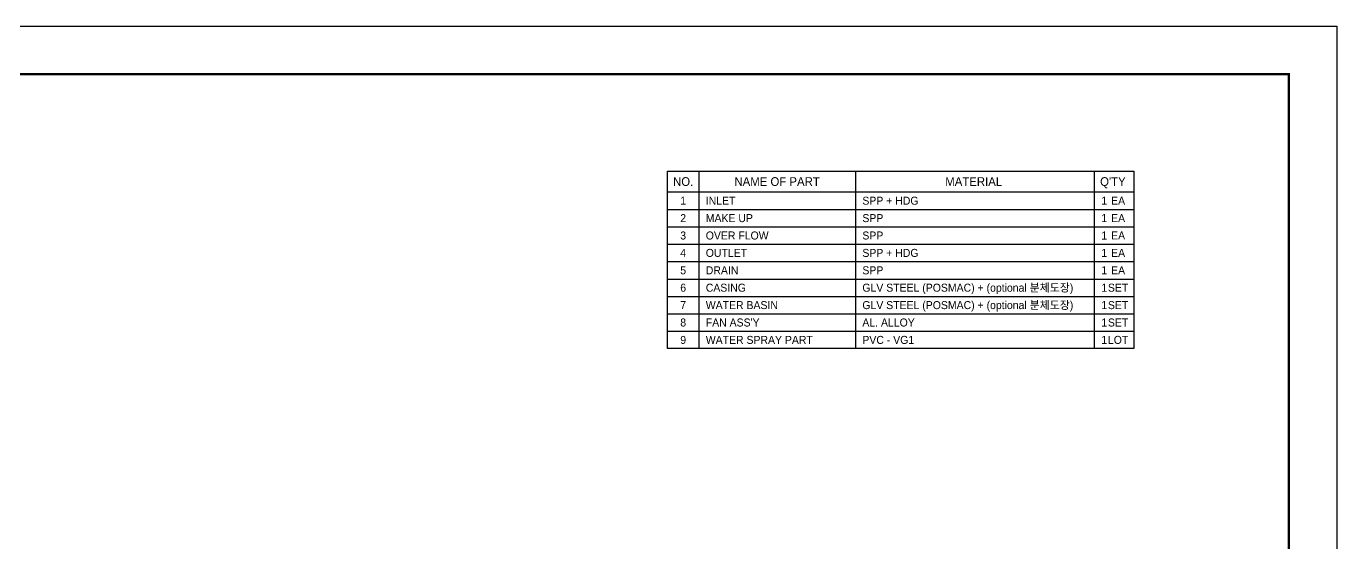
# Model space of a CAD drawing. Header units: millimetres. Extents: x 123960 to 162203, y 62385 to 83180.
# Drawn here: x 143098 to 162203, y 75651 to 83180 of the extents above; entities that cross this region are included whole.
import ezdxf
from ezdxf.enums import TextEntityAlignment as Align

# ---------------------------------------------------------------- set-up
doc = ezdxf.new("R2010")
doc.units = ezdxf.units.MM
doc.header["$LTSCALE"] = 30
doc.header["$MEASUREMENT"] = 0
doc.layers.get('DEFPOINTS').update_dxf_attribs({"color": 143, "linetype": 'CONTINUOUS'})
for name, color, linetype in [('냉각탑_box', 1, 'CONTINUOUS'), ('냉각탑_form', 1, 'CONTINUOUS'), ('냉각탑_text', 3, 'CONTINUOUS')]:
    doc.layers.add(name, color=color, linetype=linetype)
doc.styles.add('돋움', font='')
doc.styles.get('돋움').set_extended_font_data('Dotum')

# ---------------------------------------------------------------- blocks, each defined once
blk = doc.blocks.new('냉각탑form')
at = {"layer": 'DEFPOINTS'}
blk.add_lwpolyline([(0, 297.07), (420.1, 297.07), (420.1, 0), (0, 0)], close=True, dxfattribs=at)
at = {"layer": '냉각탑_form', "const_width": 0.5}
blk.add_lwpolyline([(10, 287.07), (10, 10), (410.1, 10), (410.1, 287.07)], close=True, dxfattribs=at)

msp = doc.modelspace()

# ---------------------------------------------------------------- linework, layer by layer
at = {"layer": '냉각탑_box'}
for p, q in [((152902.9, 81068.5), (152902.9, 78481.5)), ((155185.5, 81068.5), (155185.5, 78481.5)), ((158664.8, 81068.5), (158664.8, 78481.5)), ((152446.4, 80764.1), (159243.5, 80764.1)), ((152446.4, 80510.5), (159243.5, 80510.5)), ((152446.4, 80256.9), (159243.5, 80256.9)), ((152446.4, 80003.3), (159243.5, 80003.3)), ((152446.4, 79749.6), (159243.5, 79749.6)), ((152446.4, 79496), (159243.5, 79496)), ((152446.4, 79242.4), (159243.5, 79242.4)), ((152446.4, 78988.8), (159243.5, 78988.8)), ((152446.4, 78735.1), (159243.5, 78735.1))]:
    msp.add_line(p, q, dxfattribs=at)
msp.add_lwpolyline([(152446.4, 78481.5), (152446.4, 81068.5), (159243.5, 81068.5), (159243.5, 78481.5)], close=True, dxfattribs=at)

# ---------------------------------------------------------------- block references
at = {"layer": '냉각탑_form', "xscale": 70, "yscale": 70, "zscale": 70}
msp.add_blockref('냉각탑form', (132795.9, 62385.3), dxfattribs=at)

# ---------------------------------------------------------------- texts
at = {"layer": '냉각탑_text', "style": '돋움'}
for s, height, p in [('NO.', 126.81, (152674.7, 80916.3)), ('NAME OF PART', 126.812, (154044.2, 80916.3)), ('MATERIAL', 126.81, (156910.2, 80916.3)), ("Q'TY", 126.81, (158939.1, 80916.3)), ('1', 116.7, (152674.7, 80637.3)), ('1', 116.7, (158812.3, 80637.3)), ('EA', 116.67, (159015.2, 80637.3)), ('2', 116.7, (152674.7, 80383.7)), ('1', 116.7, (158812.3, 80383.7)), ('EA', 116.67, (159015.2, 80383.7)), ('3', 116.7, (152674.7, 80130.1)), ('1', 116.7, (158812.3, 80130.1)), ('EA', 116.67, (159015.2, 80130.1)), ('4', 116.7, (152674.7, 79876.4)), ('1', 116.7, (158812.3, 79876.4)), ('EA', 116.67, (159015.2, 79876.4)), ('5', 116.7, (152674.7, 79622.8)), ('1', 116.7, (158812.3, 79622.8)), ('EA', 116.67, (159015.2, 79622.8)), ('6', 116.7, (152674.7, 79369.2)), ('1', 116.7, (158812.3, 79369.2)), ('SET', 116.67, (159015.2, 79369.2)), ('7', 116.7, (152674.7, 79115.6)), ('1', 116.7, (158812.3, 79115.6)), ('SET', 116.67, (159015.2, 79115.6)), ('8', 116.7, (152674.7, 78862)), ('1', 116.7, (158812.3, 78862)), ('SET', 116.67, (159015.2, 78862)), ('9', 116.7, (152674.7, 78608.3)), ('1', 116.7, (158812.3, 78608.3)), ('LOT', 116.67, (159015.2, 78608.3))]:
    msp.add_text(s, height=height, dxfattribs=at).set_placement(p, align=Align.MIDDLE_CENTER)
for s, height, p in [('INLET ', 116.67, (153004.4, 80637.3)), ('SPP + HDG', 116.67, (155287, 80637.3)), ('MAKE UP', 116.67, (153004.4, 80383.7)), ('SPP', 116.67, (155287, 80383.7)), ('OVER FLOW', 116.67, (153004.4, 80130.1)), ('SPP', 116.67, (155287, 80130.1)), ('OUTLET ', 116.67, (153004.4, 79876.4)), ('SPP + HDG', 116.67, (155287, 79876.4)), ('DRAIN', 116.67, (153004.4, 79622.8)), ('SPP', 116.67, (155287, 79622.8)), ('CASING', 116.67, (153004.4, 79369.2)), ('GLV STEEL (POSMAC) + (optional 분체도장)', 116.667, (155287, 79369.2)), ('WATER BASIN', 116.667, (153004.4, 79115.6)), ('GLV STEEL (POSMAC) + (optional 분체도장)', 116.667, (155287, 79115.6)), ("FAN ASS'Y", 116.67, (153004.4, 78862)), ('AL. ALLOY', 116.67, (155287, 78862)), ('WATER SPRAY PART', 116.667, (153004.4, 78608.3)), ('PVC - VG1', 116.67, (155287, 78608.3))]:
    msp.add_text(s, height=height, dxfattribs=at).set_placement(p, align=Align.MIDDLE_LEFT)

doc.saveas('drawing.dxf')
